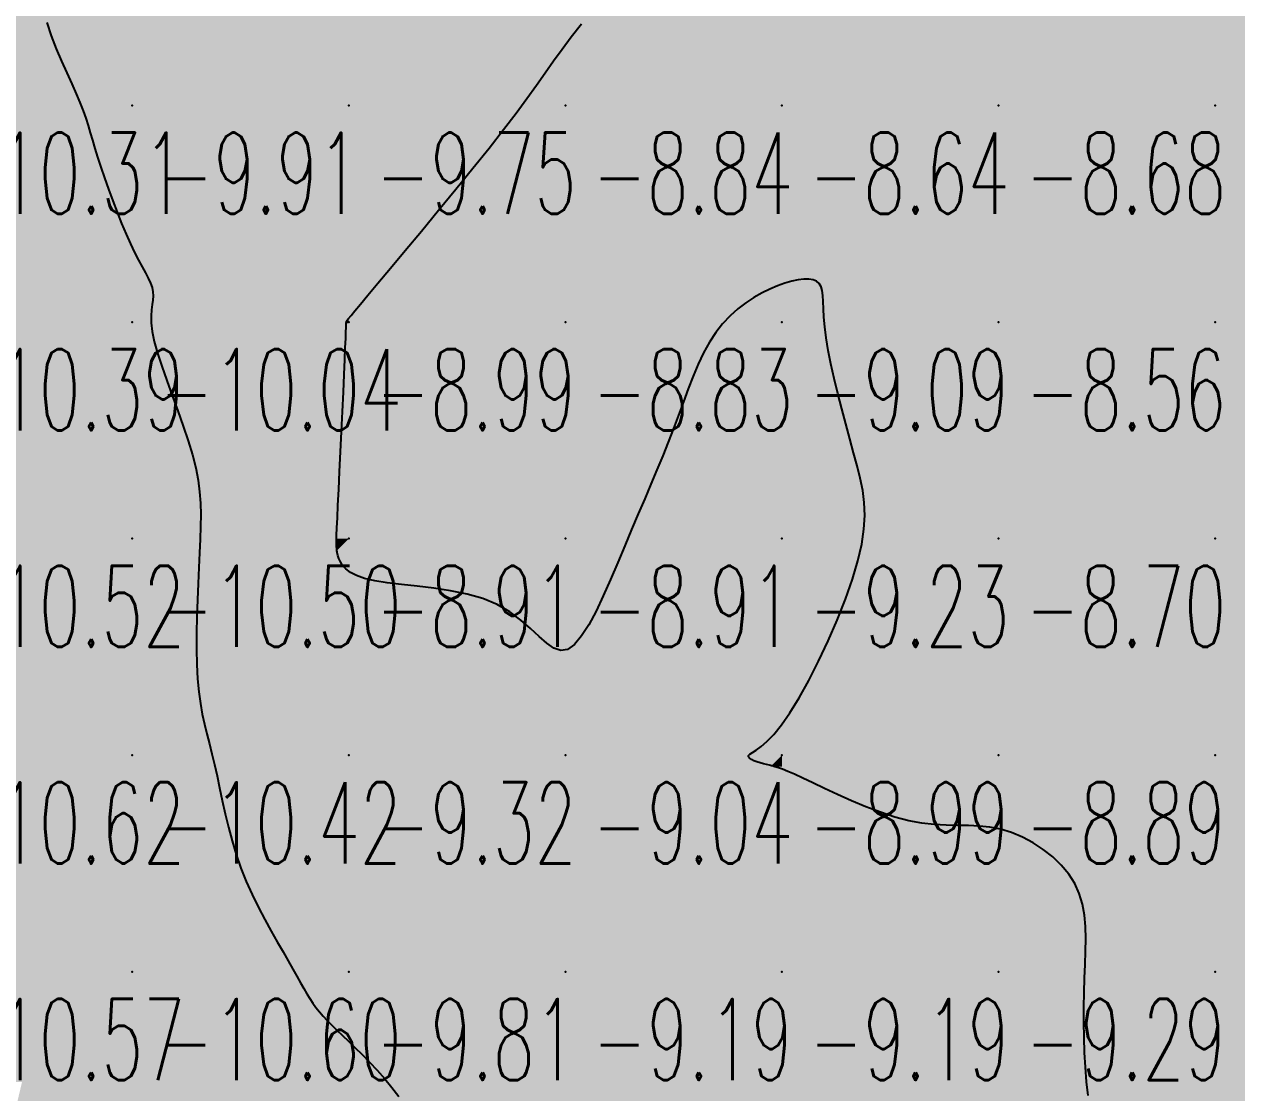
# Model space of a CAD drawing. Header units: millimetres. Extents: x 88261 to 90953, y 390274 to 392322.
# Drawn here: x 89895.3 to 89951.2, y 391061.7 to 391111 of the extents above; entities that cross this region are included whole.
import ezdxf
from ezdxf.enums import TextEntityAlignment as Align

# ---------------------------------------------------------------- set-up
doc = ezdxf.new("R2010")
doc.units = ezdxf.units.MM
doc.header["$LTSCALE"] = 25
for name, color, linetype in [('CN_03_00', 7, 'Continuous'), ('CN_04_00', 242, 'Continuous'), ('COTEAlt', 7, 'Continuous'), ('TN_COLORIAGE', 7, 'Continuous')]:
    doc.layers.add(name, color=color, linetype=linetype)
doc.styles.add('Simplex 1.0', font='Simplex.shx', dxfattribs={"width": 0.99, "height": 2.5})
doc.styles.get("Standard").update_dxf_attribs({"font": 'times.ttf'})

# ---------------------------------------------------------------- blocks, each defined once
blk = doc.blocks.new('COTE')
at = {"color": 0}
blk.add_point((0, 0), dxfattribs=at)
at = {"layer": 'COTEAlt'}
blk.add_attdef('ALT', text='', height=3.75, dxfattribs=at).set_placement((1.25, -1.25), align=Align.TOP_LEFT)

msp = doc.modelspace()

# ---------------------------------------------------------------- linework, layer by layer
at = {"layer": 'CN_03_00', "elevation": -9, "flags": 128}
msp.add_lwpolyline([(89944.387, 391061.521), (89944.314, 391062.162), (89944.26, 391062.829), (89944.222, 391063.513), (89944.2, 391064.209), (89944.191, 391064.907), (89944.193, 391065.601), (89944.205, 391066.283), (89944.225, 391066.944), (89944.251, 391067.579), (89944.273, 391068.187), (89944.281, 391068.769), (89944.266, 391069.326), (89944.217, 391069.857), (89944.124, 391070.365), (89943.979, 391070.85), (89943.769, 391071.313), (89943.49, 391071.752), (89943.148, 391072.166), (89942.753, 391072.548), (89942.315, 391072.894), (89941.845, 391073.199), (89941.354, 391073.458), (89940.851, 391073.666), (89940.346, 391073.819), (89939.849, 391073.915), (89939.354, 391073.967), (89938.856, 391073.989), (89938.349, 391073.998), (89937.826, 391074.009), (89937.281, 391074.038), (89936.709, 391074.1), (89936.103, 391074.211), (89935.461, 391074.382), (89934.795, 391074.603), (89934.121, 391074.86), (89933.456, 391075.139), (89932.816, 391075.425), (89932.218, 391075.704), (89931.676, 391075.962), (89931.209, 391076.184), (89930.826, 391076.36), (89930.52, 391076.493), (89930.277, 391076.591), (89930.084, 391076.661), (89929.927, 391076.71), (89929.792, 391076.745), (89929.667, 391076.774), (89929.537, 391076.804), (89929.394, 391076.841), (89929.242, 391076.884), (89929.092, 391076.933), (89928.953, 391076.987), (89928.836, 391077.044), (89928.75, 391077.104), (89928.704, 391077.164), (89928.708, 391077.224), (89928.77, 391077.285), (89928.889, 391077.363), (89929.062, 391077.476), (89929.285, 391077.642), (89929.555, 391077.878), (89929.87, 391078.203), (89930.226, 391078.635), (89930.619, 391079.191), (89931.046, 391079.883), (89931.492, 391080.687), (89931.944, 391081.575), (89932.386, 391082.516), (89932.803, 391083.481), (89933.181, 391084.44), (89933.505, 391085.362), (89933.76, 391086.219), (89933.935, 391086.988), (89934.036, 391087.68), (89934.07, 391088.312), (89934.047, 391088.902), (89933.976, 391089.469), (89933.865, 391090.03), (89933.723, 391090.603), (89933.559, 391091.207), (89933.381, 391091.854), (89933.196, 391092.534), (89933.011, 391093.234), (89932.83, 391093.939), (89932.661, 391094.633), (89932.51, 391095.303), (89932.383, 391095.933), (89932.286, 391096.51), (89932.222, 391097.021), (89932.185, 391097.468), (89932.165, 391097.855), (89932.152, 391098.184), (89932.135, 391098.461), (89932.106, 391098.689), (89932.055, 391098.873), (89931.971, 391099.015), (89931.847, 391099.12), (89931.685, 391099.189), (89931.486, 391099.223), (89931.253, 391099.224), (89930.991, 391099.192), (89930.7, 391099.129), (89930.386, 391099.037), (89930.049, 391098.915), (89929.695, 391098.765), (89929.328, 391098.585), (89928.954, 391098.374), (89928.579, 391098.127), (89928.21, 391097.845), (89927.851, 391097.523), (89927.51, 391097.161), (89927.192, 391096.755), (89926.901, 391096.306), (89926.634, 391095.816), (89926.385, 391095.291), (89926.151, 391094.737), (89925.924, 391094.157), (89925.701, 391093.558), (89925.475, 391092.945), (89925.243, 391092.323), (89924.999, 391091.696), (89924.743, 391091.061), (89924.476, 391090.415), (89924.198, 391089.756), (89923.91, 391089.079), (89923.612, 391088.381), (89923.304, 391087.658), (89922.988, 391086.909), (89922.664, 391086.133), (89922.334, 391085.353), (89922, 391084.598), (89921.664, 391083.893), (89921.329, 391083.266), (89920.997, 391082.745), (89920.669, 391082.356), (89920.349, 391082.128), (89920.036, 391082.077), (89919.721, 391082.181), (89919.39, 391082.406), (89919.034, 391082.72), (89918.638, 391083.09), (89918.192, 391083.482), (89917.683, 391083.863), (89917.099, 391084.202), (89916.435, 391084.471), (89915.709, 391084.678), (89914.946, 391084.833), (89914.17, 391084.95), (89913.408, 391085.041), (89912.682, 391085.12), (89912.02, 391085.198), (89911.444, 391085.289), (89910.974, 391085.402), (89910.603, 391085.534), (89910.319, 391085.682), (89910.109, 391085.84), (89909.959, 391086.002), (89909.858, 391086.164), (89909.792, 391086.32), (89909.749, 391086.466), (89909.718, 391086.6), (89909.697, 391086.739), (89909.684, 391086.902), (89909.681, 391087.109), (89909.686, 391087.382), (89909.699, 391087.739), (89909.72, 391088.201), (89909.748, 391088.789), (89909.783, 391089.512), (89909.823, 391090.343), (89909.866, 391091.245), (89909.91, 391092.18), (89909.954, 391093.111), (89909.996, 391094.001), (89910.033, 391094.812), (89910.064, 391095.507), (89910.087, 391096.059), (89910.104, 391096.477), (89910.115, 391096.78), (89910.122, 391096.988), (89910.127, 391097.12), (89910.13, 391097.196), (89910.134, 391097.235), (89910.139, 391097.255), (89910.149, 391097.278), (89910.177, 391097.32), (89910.239, 391097.401), (89910.351, 391097.539), (89910.526, 391097.753), (89910.782, 391098.061), (89911.133, 391098.483), (89911.595, 391099.036), (89912.176, 391099.73), (89912.855, 391100.543), (89913.603, 391101.443), (89914.393, 391102.398), (89915.195, 391103.376), (89915.982, 391104.345), (89916.724, 391105.273), (89917.395, 391106.129), (89917.973, 391106.89), (89918.472, 391107.567), (89918.913, 391108.181), (89919.317, 391108.751), (89919.706, 391109.298), (89920.101, 391109.842), (89920.523, 391110.404), (89920.993, 391111.004)], dxfattribs=at)
at = {"layer": 'CN_04_00', "elevation": -10, "flags": 128}
msp.add_lwpolyline([(89896.305, 391111.069), (89896.51, 391110.456), (89896.739, 391109.861), (89896.981, 391109.289), (89897.223, 391108.748), (89897.453, 391108.244), (89897.659, 391107.784), (89897.831, 391107.372), (89897.975, 391106.999), (89898.098, 391106.651), (89898.206, 391106.315), (89898.308, 391105.98), (89898.411, 391105.632), (89898.522, 391105.259), (89898.649, 391104.848), (89898.798, 391104.39), (89898.966, 391103.894), (89899.15, 391103.373), (89899.345, 391102.84), (89899.548, 391102.309), (89899.755, 391101.791), (89899.961, 391101.301), (89900.164, 391100.851), (89900.358, 391100.45), (89900.542, 391100.097), (89900.71, 391099.786), (89900.859, 391099.509), (89900.987, 391099.263), (89901.089, 391099.039), (89901.162, 391098.833), (89901.203, 391098.639), (89901.21, 391098.45), (89901.193, 391098.255), (89901.164, 391098.044), (89901.136, 391097.805), (89901.119, 391097.526), (89901.128, 391097.198), (89901.173, 391096.808), (89901.267, 391096.345), (89901.418, 391095.804), (89901.615, 391095.195), (89901.847, 391094.537), (89902.098, 391093.847), (89902.356, 391093.142), (89902.607, 391092.438), (89902.836, 391091.753), (89903.031, 391091.104), (89903.181, 391090.503), (89903.288, 391089.941), (89903.359, 391089.404), (89903.398, 391088.877), (89903.411, 391088.346), (89903.405, 391087.797), (89903.384, 391087.215), (89903.355, 391086.587), (89903.322, 391085.902), (89903.289, 391085.172), (89903.259, 391084.414), (89903.236, 391083.643), (89903.222, 391082.877), (89903.221, 391082.13), (89903.235, 391081.421), (89903.268, 391080.764), (89903.322, 391080.171), (89903.395, 391079.634), (89903.483, 391079.139), (89903.583, 391078.672), (89903.693, 391078.22), (89903.809, 391077.769), (89903.928, 391077.306), (89904.048, 391076.817), (89904.165, 391076.291), (89904.284, 391075.732), (89904.408, 391075.146), (89904.542, 391074.539), (89904.69, 391073.917), (89904.858, 391073.286), (89905.048, 391072.653), (89905.265, 391072.024), (89905.513, 391071.405), (89905.784, 391070.801), (89906.071, 391070.216), (89906.365, 391069.654), (89906.658, 391069.121), (89906.943, 391068.622), (89907.212, 391068.16), (89907.455, 391067.741), (89907.668, 391067.366), (89907.853, 391067.034), (89908.018, 391066.737), (89908.167, 391066.47), (89908.307, 391066.228), (89908.443, 391066.006), (89908.581, 391065.797), (89908.728, 391065.596), (89908.888, 391065.398), (89909.063, 391065.198), (89909.256, 391064.993), (89909.468, 391064.778), (89909.7, 391064.549), (89909.954, 391064.303), (89910.231, 391064.034), (89910.533, 391063.739), (89910.861, 391063.415), (89911.205, 391063.065), (89911.556, 391062.692), (89911.905, 391062.301), (89912.242, 391061.895), (89912.556, 391061.479)], dxfattribs=at)
at = {"layer": 'TN_COLORIAGE', "color": 191}
for points in [[(89890.249, 391117.239, -10), (89896.61, 391117.239, -10), (89890.249, 391107.239, -10), (89895.365, 391112.356, -10)], [(89895.365, 391112.356, -10.314), (89898.047, 391107.239, -10.314), (89890.249, 391107.239, -10.314)], [(89890.249, 391097.239, -10), (89898.4, 391105.391, -10), (89890.249, 391107.239, -10), (89898.047, 391107.239, -10)], [(89890.249, 391097.239, -10), (89898.4, 391105.391, -10), (89900.249, 391097.239, -10), (89900.249, 391100.284, -10)], [(89901.588, 391098.578, -10.039), (89900.249, 391100.284, -10.039), (89900.249, 391097.239, -10.039)], [(89900.617, 391097.239, -10.039), (89901.588, 391098.578, -10.039), (89900.249, 391097.239, -10.039)], [(89890.249, 391087.239, -10.039), (89900.249, 391087.239, -10.039), (89900.249, 391097.239, -10.039)], [(89890.249, 391097.239, -10.039), (89890.249, 391087.239, -10.039), (89900.249, 391097.239, -10.039)], [(89900.249, 391087.239, -10), (89903.546, 391090.536, -10), (89900.249, 391097.239, -10), (89900.617, 391097.239, -10)], [(89903.387, 391087.239, -10.499), (89903.546, 391090.536, -10.499), (89900.249, 391087.239, -10.499)], [(89890.249, 391077.239, -10.499), (89900.249, 391077.239, -10.499), (89900.249, 391087.239, -10.499)], [(89890.249, 391087.239, -10.499), (89890.249, 391077.239, -10.499), (89900.249, 391087.239, -10.499)], [(89900.249, 391087.239, -10), (89903.387, 391087.239, -10), (89900.249, 391077.239, -10), (89903.035, 391080.026, -10)], [(89903.035, 391080.026, -10.422), (89904.081, 391077.239, -10.422), (89900.249, 391077.239, -10.422)], [(89890.249, 391067.239, -10.422), (89900.249, 391067.239, -10.422), (89900.249, 391077.239, -10.422)], [(89890.249, 391077.239, -10.422), (89890.249, 391067.239, -10.422), (89900.249, 391077.239, -10.422)], [(89900.249, 391067.239, -10), (89904.926, 391071.917, -10), (89900.249, 391077.239, -10), (89904.081, 391077.239, -10)], [(89904.926, 391071.917, -10.596), (89907.806, 391067.239, -10.596), (89900.249, 391067.239, -10.596)], [(89900.249, 391067.239, -10), (89895.158, 391062.148, -10), (89890.249, 391067.239, -10), (89890.249, 391062.256, -10)], [(89900.249, 391057.239, -10), (89893.993, 391057.239, -10), (89900.249, 391067.239, -10), (89895.158, 391062.148, -10)], [(89900.249, 391057.239, -10), (89908.578, 391065.569, -10), (89900.249, 391067.239, -10), (89907.806, 391067.239, -10)], [(89900.249, 391057.239, -10), (89908.578, 391065.569, -10), (89910.249, 391057.239, -10), (89910.249, 391064.062, -10)], [(89913.628, 391060.618, -10.414), (89910.249, 391064.062, -10.414), (89910.249, 391057.239, -10.414)]]:
    msp.add_solid(points, dxfattribs=at)
at = {"layer": 'TN_COLORIAGE', "color": 181}
for points in [[(89898.047, 391107.239, -9.7), (89895.365, 391112.356, -9.7), (89900.249, 391107.239, -9.7), (89900.249, 391117.239, -9.7)], [(89900.249, 391107.239, -9.594), (89910.249, 391107.239, -9.594), (89910.249, 391117.239, -9.594)], [(89900.249, 391117.239, -9.594), (89900.249, 391107.239, -9.594), (89910.249, 391117.239, -9.594)], [(89910.249, 391107.239, -9), (89918.468, 391107.239, -9), (89920.249, 391117.239, -9), (89920.249, 391110.386, -9)], [(89910.249, 391117.239, -9.353), (89910.249, 391107.239, -9.353), (89920.249, 391117.239, -9.353)], [(89926.496, 391117.239, -9.353), (89920.249, 391110.386, -9.353), (89920.249, 391117.239, -9.353)], [(89898.047, 391107.239, -9.911), (89898.4, 391105.391, -9.911), (89900.249, 391107.239, -9.911)], [(89900.249, 391100.284, -9.911), (89898.4, 391105.391, -9.911), (89900.249, 391107.239, -9.911)], [(89900.249, 391100.284, -9.749), (89901.588, 391098.578, -9.749), (89900.249, 391107.239, -9.749), (89910.249, 391107.239, -9.749)], [(89901.588, 391098.578, -9), (89900.617, 391097.239, -9), (89910.249, 391107.239, -9), (89910.108, 391097.239, -9)], [(89910.108, 391097.239, -9.749), (89910.249, 391097.434, -9.749), (89910.249, 391107.239, -9.749)], [(89918.468, 391107.239, -9.749), (89910.249, 391097.434, -9.749), (89910.249, 391107.239, -9.749)], [(89930.249, 391099.21, -9.087), (89932.42, 391099.41, -9.087), (89930.249, 391097.239, -9.087)], [(89931.899, 391097.239, -9.087), (89932.42, 391099.41, -9.087), (89930.249, 391097.239, -9.087)], [(89930.249, 391099.21, -9.087), (89926.882, 391097.239, -9.087), (89930.249, 391097.239, -9.087)], [(89900.617, 391097.239, -9), (89903.546, 391090.536, -9), (89910.108, 391097.239, -9), (89910.151, 391097.141, -9)], [(89903.546, 391090.536, -9), (89910.151, 391097.141, -9), (89903.387, 391087.239, -9), (89909.673, 391087.239, -9)], [(89930.249, 391087.239, -9), (89923.076, 391087.239, -9), (89930.249, 391097.239, -9), (89925.374, 391092.365, -9)], [(89926.882, 391097.239, -9.087), (89925.374, 391092.365, -9.087), (89930.249, 391097.239, -9.087)], [(89930.249, 391087.239, -9), (89933.7, 391090.691, -9), (89930.249, 391097.239, -9), (89931.899, 391097.239, -9)], [(89933.7, 391090.691, -9.233), (89934.653, 391087.239, -9.233), (89930.249, 391087.239, -9.233)], [(89903.035, 391080.026, -9), (89903.387, 391087.239, -9), (89909.643, 391086.634, -9), (89909.673, 391087.239, -9)], [(89930.249, 391087.239, -9), (89930.249, 391077.667, -9), (89920.249, 391077.239, -9), (89928.068, 391077.239, -9)], [(89930.249, 391087.239, -9), (89923.076, 391087.239, -9), (89920.249, 391077.239, -9), (89920.249, 391080.129, -9)], [(89934.653, 391087.239, -9.233), (89930.249, 391077.667, -9.233), (89930.249, 391087.239, -9.233)], [(89904.081, 391077.239, -9), (89903.035, 391080.026, -9), (89910.249, 391077.239, -9), (89909.643, 391086.634, -9)], [(89909.643, 391086.634, -9.321), (89910.249, 391085.021, -9.321), (89910.249, 391077.239, -9.321)], [(89918.025, 391085.015, -9.321), (89910.249, 391085.021, -9.321), (89910.249, 391077.239, -9.321)], [(89910.249, 391077.239, -9), (89918.025, 391085.015, -9), (89920.249, 391077.239, -9), (89920.249, 391080.129, -9)], [(89904.081, 391077.239, -9.321), (89904.926, 391071.917, -9.321), (89910.249, 391077.239, -9.321)], [(89907.806, 391067.239, -9.321), (89904.926, 391071.917, -9.321), (89910.249, 391067.239, -9.321), (89910.249, 391077.239, -9.321)], [(89910.249, 391067.239, -9.037), (89920.249, 391067.239, -9.037), (89920.249, 391077.239, -9.037)], [(89910.249, 391077.239, -9.037), (89910.249, 391067.239, -9.037), (89920.249, 391077.239, -9.037)], [(89920.249, 391067.239, -9), (89929.726, 391076.717, -9), (89920.249, 391077.239, -9), (89928.068, 391077.239, -9)], [(89920.249, 391067.239, -9), (89929.726, 391076.717, -9), (89930.249, 391067.239, -9), (89930.249, 391076.717, -9)], [(89936.531, 391073.521, -9.189), (89930.249, 391076.717, -9.189), (89930.249, 391067.239, -9.189)], [(89940.249, 391067.239, -9), (89940.249, 391074.463, -9), (89930.249, 391067.239, -9), (89936.531, 391073.521, -9)], [(89944.553, 391071.543, -9.291), (89940.249, 391074.463, -9.291), (89940.249, 391067.239, -9.291)], [(89944.157, 391067.239, -9.291), (89944.553, 391071.543, -9.291), (89940.249, 391067.239, -9.291)], [(89907.806, 391067.239, -9.807), (89908.578, 391065.569, -9.807), (89910.249, 391067.239, -9.807)], [(89910.249, 391064.062, -9.807), (89908.578, 391065.569, -9.807), (89910.249, 391067.239, -9.807)], [(89910.249, 391064.062, -9.189), (89913.628, 391060.618, -9.189), (89910.249, 391067.239, -9.189), (89920.249, 391067.239, -9.189)], [(89913.714, 391057.239, -9.189), (89913.628, 391060.618, -9.189), (89920.249, 391057.239, -9.189), (89920.249, 391067.239, -9.189)], [(89920.249, 391057.239, -9.189), (89930.249, 391057.239, -9.189), (89930.249, 391067.239, -9.189)], [(89920.249, 391067.239, -9.189), (89920.249, 391057.239, -9.189), (89930.249, 391067.239, -9.189)], [(89930.249, 391067.239, -9.291), (89930.249, 391057.239, -9.291), (89940.249, 391067.239, -9.291)], [(89930.249, 391057.239, -9.291), (89940.249, 391057.239, -9.291), (89940.249, 391067.239, -9.291)], [(89940.249, 391057.239, -9), (89944.172, 391061.162, -9), (89940.249, 391067.239, -9), (89944.157, 391067.239, -9)]]:
    msp.add_solid(points, dxfattribs=at)
at = {"layer": 'TN_COLORIAGE', "color": 171}
for points in [[(89920.249, 391107.239, -8.788), (89930.249, 391107.239, -8.788), (89930.249, 391117.239, -8.788)], [(89920.249, 391110.386, -8.788), (89926.496, 391117.239, -8.788), (89920.249, 391107.239, -8.788), (89930.249, 391117.239, -8.788)], [(89930.249, 391117.239, -8.427), (89930.249, 391107.239, -8.427), (89940.249, 391117.239, -8.427)], [(89930.249, 391107.239, -8.427), (89940.249, 391107.239, -8.427), (89940.249, 391117.239, -8.427)], [(89940.249, 391117.239, -8.007), (89940.249, 391107.239, -8.007), (89950.249, 391117.239, -8.007)], [(89940.249, 391107.239, -8.007), (89950.249, 391107.239, -8.007), (89950.249, 391117.239, -8.007)], [(89950.249, 391117.239, -8.091), (89950.249, 391107.239, -8.091), (89960.249, 391117.239, -8.091)], [(89950.249, 391107.239, -8.091), (89960.249, 391107.239, -8.091), (89960.249, 391117.239, -8.091)], [(89920.249, 391110.386, -8.838), (89918.468, 391107.239, -8.838), (89920.249, 391107.239, -8.838)], [(89910.249, 391097.239, -8.838), (89920.249, 391097.239, -8.838), (89920.249, 391107.239, -8.838)], [(89910.249, 391097.434, -8.838), (89918.468, 391107.239, -8.838), (89910.249, 391097.239, -8.838), (89920.249, 391107.239, -8.838)], [(89926.882, 391097.239, -8.644), (89930.249, 391099.21, -8.644), (89920.249, 391097.239, -8.644), (89930.249, 391107.239, -8.644)], [(89920.249, 391107.239, -8.644), (89920.249, 391097.239, -8.644), (89930.249, 391107.239, -8.644)], [(89932.42, 391099.41, -8.644), (89930.249, 391099.21, -8.644), (89940.249, 391107.239, -8.644), (89930.249, 391107.239, -8.644)], [(89932.42, 391099.41, -8.558), (89931.899, 391097.239, -8.558), (89940.249, 391107.239, -8.558), (89940.249, 391097.239, -8.558)], [(89940.249, 391107.239, -8.153), (89940.249, 391097.239, -8.153), (89950.249, 391107.239, -8.153)], [(89940.249, 391097.239, -8.153), (89950.249, 391097.239, -8.153), (89950.249, 391107.239, -8.153)], [(89950.249, 391107.239, -8.019), (89950.249, 391097.239, -8.019), (89960.249, 391107.239, -8.019)], [(89950.249, 391097.239, -8.019), (89960.249, 391097.239, -8.019), (89960.249, 391107.239, -8.019)], [(89910.151, 391097.141, -8.908), (89909.673, 391087.239, -8.908), (89910.249, 391097.239, -8.908), (89910.249, 391087.239, -8.908)], [(89910.249, 391097.434, -8.985), (89910.108, 391097.239, -8.985), (89910.249, 391097.239, -8.985)], [(89910.108, 391097.239, -8.985), (89910.151, 391097.141, -8.985), (89910.249, 391097.239, -8.985)], [(89910.249, 391087.239, -8.828), (89920.249, 391087.239, -8.828), (89920.249, 391097.239, -8.828)], [(89910.249, 391097.239, -8.828), (89910.249, 391087.239, -8.828), (89920.249, 391097.239, -8.828)], [(89925.374, 391092.365, -8.828), (89926.882, 391097.239, -8.828), (89920.249, 391087.239, -8.828), (89920.249, 391097.239, -8.828)], [(89931.899, 391097.239, -8.558), (89933.7, 391090.691, -8.558), (89940.249, 391097.239, -8.558)], [(89934.653, 391087.239, -8.558), (89933.7, 391090.691, -8.558), (89940.249, 391087.239, -8.558), (89940.249, 391097.239, -8.558)], [(89940.249, 391097.239, -8.285), (89940.249, 391087.239, -8.285), (89950.249, 391097.239, -8.285)], [(89940.249, 391087.239, -8.285), (89950.249, 391087.239, -8.285), (89950.249, 391097.239, -8.285)], [(89950.249, 391097.239, -8.054), (89950.249, 391087.239, -8.054), (89960.249, 391097.239, -8.054)], [(89950.249, 391087.239, -8), (89956.021, 391087.239, -8), (89960.249, 391097.239, -8), (89960.249, 391095.35, -8)], [(89925.374, 391092.365, -8.908), (89923.076, 391087.239, -8.908), (89920.249, 391087.239, -8.908)], [(89910.249, 391085.021, -8.908), (89909.643, 391086.634, -8.908), (89910.249, 391087.239, -8.908)], [(89909.643, 391086.634, -8.908), (89909.673, 391087.239, -8.908), (89910.249, 391087.239, -8.908)], [(89910.249, 391085.021, -8.908), (89918.025, 391085.015, -8.908), (89910.249, 391087.239, -8.908), (89920.249, 391087.239, -8.908)], [(89920.249, 391080.129, -8.908), (89918.025, 391085.015, -8.908), (89920.249, 391087.239, -8.908)], [(89920.249, 391080.129, -8.908), (89923.076, 391087.239, -8.908), (89920.249, 391087.239, -8.908)], [(89930.249, 391077.667, -8.704), (89934.653, 391087.239, -8.704), (89930.249, 391077.239, -8.704), (89940.249, 391087.239, -8.704)], [(89930.249, 391077.239, -8.704), (89940.249, 391077.239, -8.704), (89940.249, 391087.239, -8.704)], [(89940.249, 391087.239, -8.317), (89940.249, 391077.239, -8.317), (89950.249, 391087.239, -8.317)], [(89940.249, 391077.239, -8.317), (89950.249, 391077.239, -8.317), (89950.249, 391087.239, -8.317)], [(89950.249, 391077.239, -8), (89957.509, 391084.499, -8), (89950.249, 391087.239, -8), (89956.021, 391087.239, -8)], [(89957.509, 391084.499, -8.615), (89958.484, 391077.239, -8.615), (89950.249, 391077.239, -8.615)], [(89928.068, 391077.239, -8.99), (89930.249, 391077.667, -8.99), (89930.249, 391077.239, -8.99)], [(89928.068, 391077.239, -8.99), (89929.726, 391076.717, -8.99), (89930.249, 391077.239, -8.99)], [(89930.249, 391076.717, -8.99), (89929.726, 391076.717, -8.99), (89930.249, 391077.239, -8.99)], [(89930.249, 391076.717, -8.888), (89936.531, 391073.521, -8.888), (89930.249, 391077.239, -8.888), (89940.249, 391077.239, -8.888)], [(89936.531, 391073.521, -8.888), (89940.249, 391074.463, -8.888), (89940.249, 391077.239, -8.888)], [(89940.249, 391074.463, -8.615), (89944.553, 391071.543, -8.615), (89940.249, 391077.239, -8.615), (89950.249, 391077.239, -8.615)], [(89944.553, 391071.543, -8.547), (89944.157, 391067.239, -8.547), (89950.249, 391077.239, -8.547), (89950.249, 391067.239, -8.547)], [(89950.249, 391077.239, -8), (89958.484, 391077.239, -8), (89950.249, 391067.239, -8), (89958.306, 391075.297, -8)], [(89955.403, 391067.239, -8.547), (89958.306, 391075.297, -8.547), (89950.249, 391067.239, -8.547)], [(89944.157, 391067.239, -8.547), (89944.172, 391061.162, -8.547), (89950.249, 391067.239, -8.547)], [(89945.475, 391057.239, -8.547), (89944.172, 391061.162, -8.547), (89950.249, 391057.239, -8.547), (89950.249, 391067.239, -8.547)], [(89950.249, 391057.239, -8), (89956.126, 391063.116, -8), (89950.249, 391067.239, -8), (89955.403, 391067.239, -8)], [(89950.249, 391057.239, -8), (89956.126, 391063.116, -8), (89960.249, 391057.239, -8), (89960.249, 391059.611, -8)]]:
    msp.add_solid(points, dxfattribs=at)

# ---------------------------------------------------------------- block references
at = {"layer": 'COTEAlt'}
ref = msp.add_blockref('COTE', (89890.249, 391107.239), dxfattribs=at)
ref.add_attrib('ALT', '-10.31', dxfattribs={"height": 3.75, "style": 'Simplex 1.0', "width": 0.6}).set_placement((89891.499, 391105.989), align=Align.TOP_LEFT)
ref = msp.add_blockref('COTE', (89900.249, 391107.239), dxfattribs=at)
ref.add_attrib('ALT', '-9.91', dxfattribs={"height": 3.75, "style": 'Simplex 1.0', "width": 0.6}).set_placement((89901.499, 391105.989), align=Align.TOP_LEFT)
ref = msp.add_blockref('COTE', (89910.249, 391107.239), dxfattribs=at)
ref.add_attrib('ALT', '-9.75', dxfattribs={"height": 3.75, "style": 'Simplex 1.0', "width": 0.6}).set_placement((89911.499, 391105.989), align=Align.TOP_LEFT)
ref = msp.add_blockref('COTE', (89920.249, 391107.239), dxfattribs=at)
ref.add_attrib('ALT', '-8.84', dxfattribs={"height": 3.75, "style": 'Simplex 1.0', "width": 0.6}).set_placement((89921.499, 391105.989), align=Align.TOP_LEFT)
ref = msp.add_blockref('COTE', (89930.249, 391107.239), dxfattribs=at)
ref.add_attrib('ALT', '-8.64', dxfattribs={"height": 3.75, "style": 'Simplex 1.0', "width": 0.6}).set_placement((89931.499, 391105.989), align=Align.TOP_LEFT)
ref = msp.add_blockref('COTE', (89940.249, 391107.239), dxfattribs=at)
ref.add_attrib('ALT', '-8.68', dxfattribs={"height": 3.75, "style": 'Simplex 1.0', "width": 0.6}).set_placement((89941.499, 391105.989), align=Align.TOP_LEFT)
ref = msp.add_blockref('COTE', (89950.249, 391107.239), dxfattribs=at)
ref.add_attrib('ALT', '-8.15', dxfattribs={"height": 3.75, "style": 'Simplex 1.0', "width": 0.6}).set_placement((89951.499, 391105.989), align=Align.TOP_LEFT)
ref = msp.add_blockref('COTE', (89890.249, 391097.239), dxfattribs=at)
ref.add_attrib('ALT', '-10.39', dxfattribs={"height": 3.75, "style": 'Simplex 1.0', "width": 0.6}).set_placement((89891.499, 391095.989), align=Align.TOP_LEFT)
ref = msp.add_blockref('COTE', (89900.249, 391097.239), dxfattribs=at)
ref.add_attrib('ALT', '-10.04', dxfattribs={"height": 3.75, "style": 'Simplex 1.0', "width": 0.6}).set_placement((89901.499, 391095.989), align=Align.TOP_LEFT)
ref = msp.add_blockref('COTE', (89910.249, 391097.239), dxfattribs=at)
ref.add_attrib('ALT', '-8.99', dxfattribs={"height": 3.75, "style": 'Simplex 1.0', "width": 0.6}).set_placement((89911.499, 391095.989), align=Align.TOP_LEFT)
ref = msp.add_blockref('COTE', (89920.249, 391097.239), dxfattribs=at)
ref.add_attrib('ALT', '-8.83', dxfattribs={"height": 3.75, "style": 'Simplex 1.0', "width": 0.6}).set_placement((89921.499, 391095.989), align=Align.TOP_LEFT)
ref = msp.add_blockref('COTE', (89930.249, 391097.239), dxfattribs=at)
ref.add_attrib('ALT', '-9.09', dxfattribs={"height": 3.75, "style": 'Simplex 1.0', "width": 0.6}).set_placement((89931.499, 391095.989), align=Align.TOP_LEFT)
ref = msp.add_blockref('COTE', (89940.249, 391097.239), dxfattribs=at)
ref.add_attrib('ALT', '-8.56', dxfattribs={"height": 3.75, "style": 'Simplex 1.0', "width": 0.6}).set_placement((89941.499, 391095.989), align=Align.TOP_LEFT)
ref = msp.add_blockref('COTE', (89950.249, 391097.239), dxfattribs=at)
ref.add_attrib('ALT', '-8.29', dxfattribs={"height": 3.75, "style": 'Simplex 1.0', "width": 0.6}).set_placement((89951.499, 391095.989), align=Align.TOP_LEFT)
ref = msp.add_blockref('COTE', (89890.249, 391087.239), dxfattribs=at)
ref.add_attrib('ALT', '-10.52', dxfattribs={"height": 3.75, "style": 'Simplex 1.0', "width": 0.6}).set_placement((89891.499, 391085.989), align=Align.TOP_LEFT)
ref = msp.add_blockref('COTE', (89900.249, 391087.239), dxfattribs=at)
ref.add_attrib('ALT', '-10.50', dxfattribs={"height": 3.75, "style": 'Simplex 1.0', "width": 0.6}).set_placement((89901.499, 391085.989), align=Align.TOP_LEFT)
ref = msp.add_blockref('COTE', (89910.249, 391087.239), dxfattribs=at)
ref.add_attrib('ALT', '-8.91', dxfattribs={"height": 3.75, "style": 'Simplex 1.0', "width": 0.6}).set_placement((89911.499, 391085.989), align=Align.TOP_LEFT)
ref = msp.add_blockref('COTE', (89920.249, 391087.239), dxfattribs=at)
ref.add_attrib('ALT', '-8.91', dxfattribs={"height": 3.75, "style": 'Simplex 1.0', "width": 0.6}).set_placement((89921.499, 391085.989), align=Align.TOP_LEFT)
ref = msp.add_blockref('COTE', (89930.249, 391087.239), dxfattribs=at)
ref.add_attrib('ALT', '-9.23', dxfattribs={"height": 3.75, "style": 'Simplex 1.0', "width": 0.6}).set_placement((89931.499, 391085.989), align=Align.TOP_LEFT)
ref = msp.add_blockref('COTE', (89940.249, 391087.239), dxfattribs=at)
ref.add_attrib('ALT', '-8.70', dxfattribs={"height": 3.75, "style": 'Simplex 1.0', "width": 0.6}).set_placement((89941.499, 391085.989), align=Align.TOP_LEFT)
ref = msp.add_blockref('COTE', (89950.249, 391087.239), dxfattribs=at)
ref.add_attrib('ALT', '-8.32', dxfattribs={"height": 3.75, "style": 'Simplex 1.0', "width": 0.6}).set_placement((89951.499, 391085.989), align=Align.TOP_LEFT)
ref = msp.add_blockref('COTE', (89890.249, 391077.239), dxfattribs=at)
ref.add_attrib('ALT', '-10.62', dxfattribs={"height": 3.75, "style": 'Simplex 1.0', "width": 0.6}).set_placement((89891.499, 391075.989), align=Align.TOP_LEFT)
ref = msp.add_blockref('COTE', (89900.249, 391077.239), dxfattribs=at)
ref.add_attrib('ALT', '-10.42', dxfattribs={"height": 3.75, "style": 'Simplex 1.0', "width": 0.6}).set_placement((89901.499, 391075.989), align=Align.TOP_LEFT)
ref = msp.add_blockref('COTE', (89910.249, 391077.239), dxfattribs=at)
ref.add_attrib('ALT', '-9.32', dxfattribs={"height": 3.75, "style": 'Simplex 1.0', "width": 0.6}).set_placement((89911.499, 391075.989), align=Align.TOP_LEFT)
ref = msp.add_blockref('COTE', (89920.249, 391077.239), dxfattribs=at)
ref.add_attrib('ALT', '-9.04', dxfattribs={"height": 3.75, "style": 'Simplex 1.0', "width": 0.6}).set_placement((89921.499, 391075.989), align=Align.TOP_LEFT)
ref = msp.add_blockref('COTE', (89930.249, 391077.239), dxfattribs=at)
ref.add_attrib('ALT', '-8.99', dxfattribs={"height": 3.75, "style": 'Simplex 1.0', "width": 0.6}).set_placement((89931.499, 391075.989), align=Align.TOP_LEFT)
ref = msp.add_blockref('COTE', (89940.249, 391077.239), dxfattribs=at)
ref.add_attrib('ALT', '-8.89', dxfattribs={"height": 3.75, "style": 'Simplex 1.0', "width": 0.6}).set_placement((89941.499, 391075.989), align=Align.TOP_LEFT)
ref = msp.add_blockref('COTE', (89950.249, 391077.239), dxfattribs=at)
ref.add_attrib('ALT', '-8.62', dxfattribs={"height": 3.75, "style": 'Simplex 1.0', "width": 0.6}).set_placement((89951.499, 391075.989), align=Align.TOP_LEFT)
ref = msp.add_blockref('COTE', (89890.249, 391067.239), dxfattribs=at)
ref.add_attrib('ALT', '-10.57', dxfattribs={"height": 3.75, "style": 'Simplex 1.0', "width": 0.6}).set_placement((89891.499, 391065.989), align=Align.TOP_LEFT)
ref = msp.add_blockref('COTE', (89900.249, 391067.239), dxfattribs=at)
ref.add_attrib('ALT', '-10.60', dxfattribs={"height": 3.75, "style": 'Simplex 1.0', "width": 0.6}).set_placement((89901.499, 391065.989), align=Align.TOP_LEFT)
ref = msp.add_blockref('COTE', (89910.249, 391067.239), dxfattribs=at)
ref.add_attrib('ALT', '-9.81', dxfattribs={"height": 3.75, "style": 'Simplex 1.0', "width": 0.6}).set_placement((89911.499, 391065.989), align=Align.TOP_LEFT)
ref = msp.add_blockref('COTE', (89920.249, 391067.239), dxfattribs=at)
ref.add_attrib('ALT', '-9.19', dxfattribs={"height": 3.75, "style": 'Simplex 1.0', "width": 0.6}).set_placement((89921.499, 391065.989), align=Align.TOP_LEFT)
ref = msp.add_blockref('COTE', (89930.249, 391067.239), dxfattribs=at)
ref.add_attrib('ALT', '-9.19', dxfattribs={"height": 3.75, "style": 'Simplex 1.0', "width": 0.6}).set_placement((89931.499, 391065.989), align=Align.TOP_LEFT)
ref = msp.add_blockref('COTE', (89940.249, 391067.239), dxfattribs=at)
ref.add_attrib('ALT', '-9.29', dxfattribs={"height": 3.75, "style": 'Simplex 1.0', "width": 0.6}).set_placement((89941.499, 391065.989), align=Align.TOP_LEFT)
ref = msp.add_blockref('COTE', (89950.249, 391067.239), dxfattribs=at)
ref.add_attrib('ALT', '-8.55', dxfattribs={"height": 3.75, "style": 'Simplex 1.0', "width": 0.6}).set_placement((89951.499, 391065.989), align=Align.TOP_LEFT)

doc.saveas('drawing.dxf')
